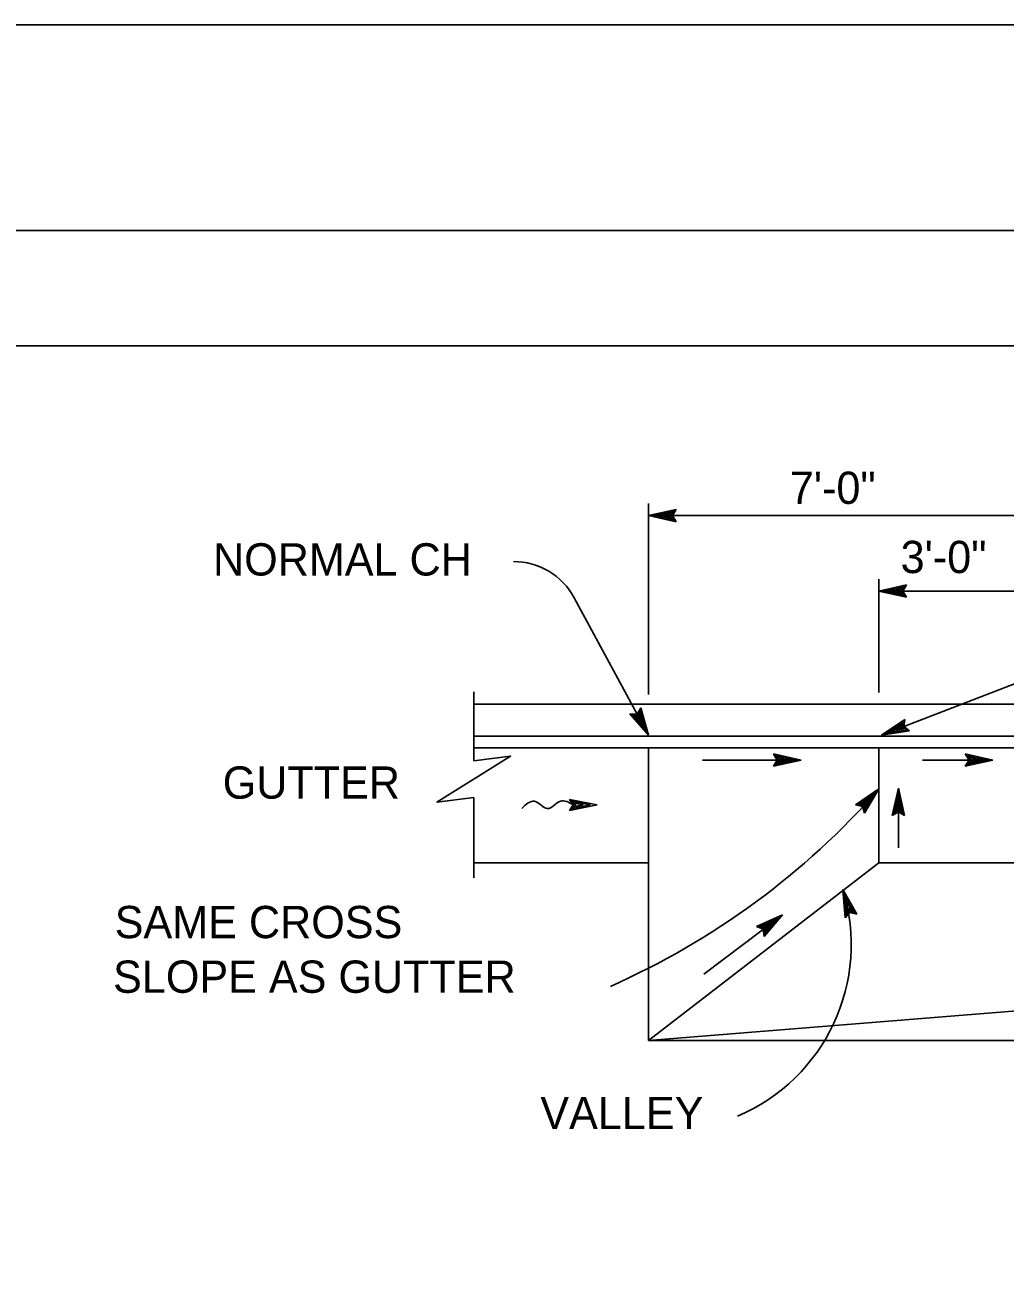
# Model space of a CAD drawing. Extents: x -894 to 866, y -476 to 714.
# Drawn here: x -406.1 to -193.4, y 442.5 to 713.6 of the extents above; entities that cross this region are included whole.
import ezdxf

# ---------------------------------------------------------------- set-up
doc = ezdxf.new("R2010")
doc.units = 0
for name, color, linetype in [('10 Sheet Format', 7, 'Continuous'), ('56 Stage 3 Anno', 7, 'Continuous'), ('57 Undefined', 7, 'Continuous'), ('60 Nongeo Data', 7, 'Continuous')]:
    doc.layers.add(name, color=color, linetype=linetype)

msp = doc.modelspace()

# ---------------------------------------------------------------- linework, layer by layer
at = {"layer": '10 Sheet Format'}
for p, q in [((-863.4257, 668.9615), (836.5777, 668.9615)), ((-813.4509, 643.9567), (811.5452, 643.9567))]:
    msp.add_line(p, q, dxfattribs=at)
for points in [[(-894.0439, 713.5635), (865.9554, 713.5635), (865.9554, -476.436), (-894.0439, -476.436)], [(-863.4257, -431.0407), (836.5777, -431.0407), (836.5777, 668.9615), (-863.4257, 668.9615)]]:
    msp.add_lwpolyline(points, close=True, dxfattribs=at)
at = {"layer": '56 Stage 3 Anno'}
for p, q in [((-270.7598, 568.2781), (-270.7598, 609.7064)), ((-270.7598, 607.1198), (-264.7598, 608.4501)), ((-264.7598, 605.78), (-270.7598, 607.1198)), ((-270.7598, 607.1198), (-270.7598, 607.1198)), ((-270.7598, 607.1198), (-208.5096, 607.1198)), ((-264.9764, 606.1359), (-269.3799, 607.1194)), ((-269.3689, 607.1233), (-264.9949, 608.0906)), ((-267.9972, 607.1178), (-265.1721, 607.7438)), ((-265.2102, 606.4954), (-267.9972, 607.1178)), ((-266.6158, 607.1166), (-265.4071, 607.3843)), ((-265.3866, 606.8422), (-266.6158, 607.1166)), ((-264.7598, 608.4501), (-265.5598, 607.1198)), ((-265.5598, 607.1198), (-264.7598, 605.78)), ((-264.7598, 608.4497), (-264.7598, 608.4497)), ((-208.5096, 607.1198), (-184.76, 607.1198)), ((-264.7598, 605.78), (-264.7598, 605.78)), ((-220.7599, 568.7096), (-220.7599, 593.3076)), ((-220.7599, 590.721), (-214.7599, 592.0513)), ((-219.369, 590.7245), (-214.995, 591.6918)), ((-217.9973, 590.719), (-215.1722, 591.3454)), ((-216.6159, 590.7178), (-215.4072, 590.9859)), ((-214.7599, 592.0513), (-215.5599, 590.721)), ((-214.7599, 592.0513), (-214.7599, 592.0513)), ((-286.8496, 589.2655), (-270.7661, 559.4722)), ((-220.7599, 590.721), (-184.76, 590.721)), ((-214.7599, 589.3812), (-220.7599, 590.721)), ((-220.7599, 590.721), (-220.7599, 590.721)), ((-214.9765, 589.7371), (-219.38, 590.7206)), ((-215.2103, 590.0966), (-217.9973, 590.719)), ((-215.3867, 590.4434), (-216.6159, 590.7178)), ((-215.5599, 590.721), (-214.7599, 589.3812)), ((-214.7599, 589.3812), (-214.7599, 589.3812)), ((-147.7408, 587.4009), (-220.2123, 559.4817)), ((-270.7661, 559.4722), (-274.7866, 564.1202)), ((-274.7866, 564.1202), (-274.7866, 564.1202)), ((-274.7866, 564.1202), (-273.2362, 564.0478)), ((-271.4299, 560.6947), (-274.359, 564.084)), ((-272.0768, 561.9041), (-273.9697, 564.0927)), ((-272.7319, 563.1202), (-273.5417, 564.0569)), ((-273.2362, 564.0478), (-272.437, 565.3884)), ((-273.0744, 564.3325), (-272.7319, 563.1202)), ((-272.8527, 564.6521), (-272.0768, 561.9041)), ((-272.6472, 565.0289), (-271.4209, 560.6868)), ((-272.437, 565.3884), (-272.437, 565.3884)), ((-272.437, 565.3884), (-270.7661, 559.4722)), ((-220.2123, 559.4817), (-215.0914, 562.8797)), ((-218.9155, 559.9848), (-215.1816, 562.46)), ((-217.6332, 560.4726), (-215.2222, 562.0726)), ((-216.3438, 560.9683), (-215.3123, 561.6529)), ((-215.0981, 561.1541), (-216.3438, 560.9683)), ((-215.0914, 562.8797), (-215.3599, 561.351)), ((-215.3599, 561.351), (-214.1316, 560.3884)), ((-215.0914, 562.8797), (-215.0914, 562.8797)), ((-270.7661, 559.4722), (-270.7661, 559.4722)), ((-214.1316, 560.3884), (-220.2123, 559.4817)), ((-220.2123, 559.4817), (-220.2123, 559.4817)), ((-214.4615, 560.6423), (-218.9245, 559.9769)), ((-214.8092, 560.8939), (-217.6332, 560.4726)), ((-214.1316, 560.3884), (-214.1316, 560.3884)), ((-259.0004, 554.04), (-237.639, 554.04)), ((-259.0004, 554.04), (-237.639, 554.04)), ((-259.0004, 554.04), (-237.639, 554.04)), ((-259.0004, 554.04), (-237.639, 554.04)), ((-242.839, 554.04), (-243.639, 555.3801)), ((-243.639, 555.3801), (-243.639, 555.3801)), ((-243.639, 555.3801), (-237.639, 554.04)), ((-237.639, 554.04), (-243.639, 552.71)), ((-243.639, 552.71), (-242.839, 554.04)), ((-243.4225, 555.0242), (-239.019, 554.0407)), ((-239.03, 554.0364), (-243.404, 553.0691)), ((-240.4016, 554.0423), (-243.2268, 553.4159)), ((-243.1886, 554.6644), (-240.4016, 554.0423)), ((-243.0123, 554.3179), (-241.7831, 554.0431)), ((-241.7831, 554.0431), (-242.9918, 553.7754)), ((-237.639, 554.04), (-237.639, 554.04)), ((-211.3147, 554.04), (-195.995, 554.04)), ((-201.195, 554.04), (-201.995, 555.3801)), ((-201.995, 555.3801), (-201.995, 555.3801)), ((-201.995, 555.3801), (-195.995, 554.04)), ((-195.995, 554.04), (-201.995, 552.71)), ((-201.995, 552.71), (-201.195, 554.04)), ((-201.7785, 555.0242), (-197.3749, 554.0407)), ((-197.386, 554.0364), (-201.76, 553.0691)), ((-198.7576, 554.0423), (-201.5828, 553.4159)), ((-201.5446, 554.6644), (-198.7576, 554.0423)), ((-201.3686, 554.3179), (-200.1391, 554.0431)), ((-200.1391, 554.0431), (-201.3478, 553.7754)), ((-195.995, 554.04), (-195.995, 554.04)), ((-243.639, 552.71), (-243.639, 552.71)), ((-201.995, 552.71), (-201.995, 552.71)), ((-225.8221, 544.3486), (-220.7296, 547.7927)), ((-220.7296, 547.7927), (-223.8804, 542.516)), ((-220.7296, 547.7927), (-220.7296, 547.7927)), ((-217.8359, 541.9959), (-216.4958, 547.9959)), ((-216.4958, 535.0494), (-216.4958, 547.9959)), ((-216.4958, 547.9959), (-216.4958, 547.9959)), ((-216.4958, 547.9959), (-215.1659, 541.9959)), ((-225.4147, 544.262), (-221.6773, 546.7896)), ((-224.9926, 544.1852), (-222.6273, 545.7849)), ((-224.6198, 544.0754), (-223.5761, 544.7809)), ((-223.5761, 544.7809), (-224.2111, 543.7179)), ((-222.6273, 545.7849), (-224.1107, 543.3006)), ((-221.6816, 546.7785), (-223.9804, 542.9337)), ((-217.48, 542.2124), (-216.4966, 546.616)), ((-217.1206, 542.4463), (-216.4981, 545.2329)), ((-216.4981, 545.2329), (-215.8718, 542.4081)), ((-216.4926, 546.6049), (-215.5253, 542.2305)), ((-224.2985, 544.0108), (-225.8221, 544.3486)), ((-225.8221, 544.3486), (-225.8221, 544.3486)), ((-223.8804, 542.516), (-224.2985, 544.0108)), ((-223.8804, 542.5164), (-223.8804, 542.5164)), ((-216.4958, 542.7959), (-217.8359, 541.9959)), ((-216.7737, 542.6223), (-216.4993, 543.8518)), ((-216.4993, 543.8518), (-216.2312, 542.6427)), ((-215.1659, 541.9959), (-216.4958, 542.7959)), ((-217.8359, 541.9959), (-217.8359, 541.9959)), ((-215.1659, 541.9959), (-215.1659, 541.9959)), ((-228.0977, 519.8577), (-228.5765, 525.9869)), ((-228.5765, 525.9869), (-228.5765, 525.9869)), ((-228.5765, 525.9869), (-225.545, 520.6408)), ((-227.8209, 520.1692), (-228.1725, 524.6676)), ((-228.165, 524.6581), (-225.9576, 520.7601)), ((-227.5458, 520.4983), (-227.7682, 523.3451)), ((-227.7682, 523.3451), (-226.341, 520.8278)), ((-258.7461, 507.6101), (-241.6863, 520.4656)), ((-247.2843, 517.9247), (-241.6863, 520.4656)), ((-241.6863, 520.4656), (-245.6776, 515.7924)), ((-241.6863, 520.4656), (-241.6863, 520.4656)), ((-227.0513, 521.0156), (-228.0977, 519.8577)), ((-227.2662, 520.7684), (-227.3643, 522.0243)), ((-227.3643, 522.0243), (-226.7532, 520.9471)), ((-225.545, 520.6408), (-227.0513, 521.0156)), ((-225.5454, 520.6408), (-225.5454, 520.6408)), ((-245.839, 517.3361), (-247.2843, 517.9247)), ((-247.2843, 517.9247), (-247.2843, 517.9247)), ((-246.8973, 517.7707), (-242.7886, 519.6353)), ((-246.4941, 517.6243), (-243.8937, 518.8046)), ((-246.1449, 517.4534), (-244.9977, 517.9739)), ((-244.9977, 517.9739), (-245.802, 517.0325)), ((-243.8937, 518.8046), (-245.7733, 516.6042)), ((-242.7949, 519.6255), (-245.7063, 516.2207)), ((-228.0977, 519.8577), (-228.0977, 519.8577)), ((-245.6776, 515.7924), (-245.839, 517.3361)), ((-245.6776, 515.7924), (-245.6776, 515.7924))]:
    msp.add_line(p, q, dxfattribs=at)
for centre, radius, start, end in [((-300.0491, 582.1402), 15, 28.361658, 90), ((-347.1628, 658.732), 168.1946, 293.898507, 318.722839), ((-267.1808, 514.0199), 40.4166, 292.908411, 17.223047)]:
    msp.add_arc(centre, radius, start, end, dxfattribs=at)
at = {"layer": '60 Nongeo Data'}
for p, q in [((-308.6708, 553.9285), (-308.6708, 568.873)), ((79.2395, 566.2258), (-308.7598, 566.2258)), ((-308.6708, 566.2258), (-308.6708, 566.0191)), ((79.2395, 559.2258), (-308.7598, 559.2258)), ((-144.2601, 556.7258), (-308.7598, 556.7258)), ((-270.7598, 556.7258), (-270.7598, 493.2259)), ((-220.7599, 556.7258), (-220.7599, 531.7258)), ((-308.6708, 528.529), (-308.6708, 545.9286)), ((-287.8716, 545.5278), (-281.8716, 544.3278)), ((-287.0716, 544.3278), (-287.8716, 545.5278)), ((-287.6362, 545.1746), (-283.4012, 544.3274)), ((-287.4011, 544.8215), (-284.9307, 544.3278)), ((-281.8716, 544.3278), (-287.8716, 543.1278)), ((-287.8716, 543.1278), (-287.0716, 544.3278)), ((-287.8716, 543.1278), (-287.8716, 543.1278)), ((-283.4012, 544.3274), (-287.6224, 543.4833)), ((-284.9307, 544.3274), (-287.3929, 543.8352)), ((-287.1657, 544.4687), (-286.4602, 544.3274)), ((-286.4602, 544.3274), (-287.1441, 544.1908)), ((-287.0716, 544.3278), (-287.0716, 544.3278)), ((-281.8716, 544.3278), (-281.8716, 544.3278)), ((-270.7598, 531.7258), (-308.7598, 531.7258)), ((-220.7599, 531.7258), (-270.7598, 493.2259)), ((-186.751, 531.7258), (-220.7599, 531.7258)), ((-270.7598, 493.2259), (41.2395, 518.2259)), ((-270.7598, 493.2259), (79.2395, 493.2259))]:
    msp.add_line(p, q, dxfattribs=at)
msp.add_lwpolyline([(-308.6708, 553.9285), (-300.6708, 554.9285), (-316.6708, 544.9286), (-308.6708, 545.9286)], dxfattribs=at)
msp.add_spline([(-298.2716, 543.5278), (-295.4716, 545.1278), (-292.6716, 543.5278), (-289.8716, 545.1278), (-287.0716, 544.3278)], degree=3, dxfattribs=at)

# ---------------------------------------------------------------- texts
at = {"layer": '57 Undefined'}
for s, p in [('7\'-0"', (-240.0772, 609.6457)), ('3\'-0"', (-216.0337, 594.6332)), ('NORMAL CH', (-365.2589, 594.104)), ('GUTTER', (-363.1577, 545.6813)), ('SAME CROSS', (-386.5929, 515.4141)), ('SLOPE AS GUTTER', (-386.9487, 503.5584)), ('VALLEY', (-294.2269, 473.9817))]:
    msp.add_text(s, height=7, dxfattribs=at).set_placement(p)

doc.saveas('drawing.dxf')
